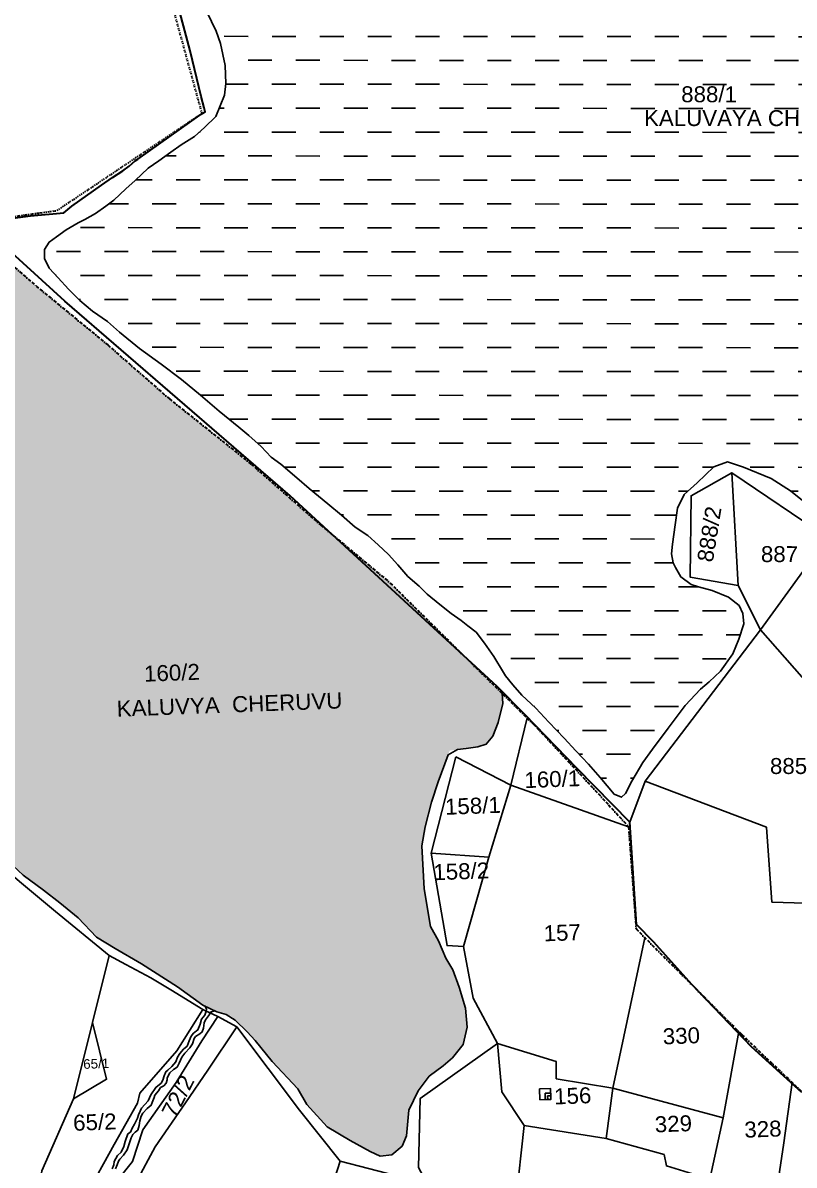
# Model space of a CAD drawing. Header units: inches. Extents: x 304037 to 460575, y 1453943 to 1639883.
# Drawn here: x 325684 to 326928, y 1600512 to 1602354 of the extents above; entities that cross this region are included whole.
import ezdxf

# ---------------------------------------------------------------- set-up
doc = ezdxf.new("R2010")
doc.units = ezdxf.units.IN
doc.header["$MEASUREMENT"] = 0
doc.linetypes.add('BORDER', pattern=[1.75, 0.5, -0.25, 0.5, -0.25, 0, -0.25])
for name, color, linetype in [('NALA', 4, 'Continuous'), ('SQUAREWELL', 5, 'Continuous'), ('SURVEY_BND', 7, 'Continuous'), ('SURVEY_NO', 7, 'Continuous'), ('TEXT', 7, 'Continuous'), ('VILLAGE_AREA', 1, 'Continuous'), ('WATER_BODY', 4, 'Continuous')]:
    doc.layers.add(name, color=color, linetype=linetype)
doc.layers.add('VILL_BOUNDARY', color=6, linetype='BORDER', lineweight=30)
doc.styles.get("Standard").update_dxf_attribs({"font": 'arial.ttf'})

# ---------------------------------------------------------------- blocks, each defined once
blk = doc.blocks.new('KALUVOYA')
at = {"layer": 'WATER_BODY', "linetype": 'ByBlock'}
h = blk.add_hatch(dxfattribs=at)
h.set_pattern_fill('DASH', color=256, scale=30, angle=180, style=0)
h.set_pattern_definition([(180, (-462.5325, -719.9124), (-3.75, -3.75), [3.75, -3.75])])
h.paths.add_polyline_path([(-241.58, -144.16), (-239.51, -141.56), (-236.38, -139.63), (-233.35, -137.62), (-230.38, -135.23), (-228.4, -134.37), (-225.93, -134.39), (-221.84, -135.25), (-219.21, -135.35), (-215.98, -135.4), (-213.13, -136.41), (-210.89, -137.97), (-207.44, -138.92), (-204.33, -139.42), (-201.58, -140.94), (-197.68, -142.47), (-195.75, -143.67), (-193.38, -146.65), (-191.9, -150.84), (-190.57, -155.18), (-189.9, -157.19), (-189.59, -160.76), (-189.59, -162.68), (-189.27, -165.06), (-189.11, -166.78), (-188.42, -167.62), (-186.16, -168.31), (-184.49, -168.09), (-180.47, -167.39), (-177.06, -167.19), (-173.25, -166.78), (-170.55, -165.44), (-169.32, -164.6), (-168.57, -160.87), (-167.25, -153.56), (-165.18, -145.99), (-160.82, -139.46), (-156.99, -131.7), (-155.3, -128.31), (-154.29, -123.98), (-155.36, -119.53), (-158.53, -117.86), (-164.3, -117.01), (-170.24, -116.45), (-177.51, -115.29), (-179.97, -113.82), (-188.23, -107.78), (-195.2, -102.33), (-200.84, -96.44), (-206.5, -91.53), (-211.65, -86.33), (-216.01, -83.49), (-221.68, -81.96), (-228.5, -80.64), (-232.76, -80.22), (-237.24, -80.24), (-240.92, -79.92), (-246.71, -78.32), (-251.45, -76.4), (-255.47, -75.4), (-259.14, -74.62), (-261.5, -74.4), (-266.91, -74.44), (-269.78, -73.2), (-272.92, -70.31), (-275.58, -68.58), (-279.45, -68.36), (-283.66, -69.67), (-288.02, -71.28), (-296.64, -74.98), (-302.4, -77.53), (-308.05, -79.88), (-312.16, -81.82), (-316.19, -82.97), (-321.73, -84.72), (-329.33, -87.08), (-334.05, -88.56), (-340.05, -90.08), (-346.08, -92.22), (-348.61, -93.36), (-351.48, -94.68), (-354.94, -96.7), (-357.38, -98.31), (-360.76, -100.35), (-363.88, -101.87), (-367.74, -103.91), (-369.3, -105.08), (-370.76, -107.1), (-371.39, -109.53), (-371.27, -111.27), (-370.42, -113.43), (-369.2, -115.59), (-368.23, -117.91), (-366.75, -120.97), (-366.06, -122.92), (-365.33, -126.37), (-365.21, -129.18), (-365.43, -131.02), (-366.82, -134.34), (-368.55, -136.09), (-370.13, -137.5), (-372.24, -138.77), (-373.82, -139.95), (-375.72, -141.28), (-377.4, -142.46), (-379.42, -144.4), (-380.89, -145.67), (-382.78, -147.47), (-384.02, -148.43), (-385.67, -149.57), (-387.31, -150.51), (-388.37, -151.01), (-390.26, -152.12), (-391.78, -153.21), (-392.89, -154.03), (-393.63, -155.22), (-393.65, -156.63), (-392.89, -158.11), (-391.49, -159.66), (-389.85, -161.44), (-388.11, -163.18), (-386.12, -164.89), (-383.76, -166.46), (-381.88, -168.14), (-378.73, -170.73), (-375.34, -173.15), (-372.16, -175.54), (-369.16, -178.01), (-366.22, -180.5), (-363.18, -183.02), (-361.62, -184.32), (-359.64, -186.05), (-358.07, -187.72), (-356.58, -188.83), (-354.08, -190.95), (-352.14, -192.65), (-349.2, -195.02), (-347.04, -196.79), (-344.93, -198.68), (-342.96, -199.99), (-341.29, -201.47), (-339.68, -202.97), (-338.24, -204.61), (-336.65, -206.42), (-334.9, -207.91), (-333.61, -209.21), (-331.67, -210.8), (-329.87, -212.21), (-328.32, -213.3), (-327.26, -214.16), (-325.95, -215.14), (-324.63, -216.84), (-323.19, -218.95), (-321.66, -221.47), (-321.37, -221.96), (-320.17, -223.39), (-318.76, -225), (-316.6, -227.03), (-314.53, -229.25), (-312.15, -231.75), (-310.31, -233.74), (-308.35, -235.8), (-306.51, -237.89), (-304.33, -240.5), (-303.18, -240.99), (-302.53, -240.42), (-301.55, -238.46), (-299.81, -235.55), (-298.32, -233.44), (-295.86, -230.17), (-293.17, -226.59), (-290.79, -224.04), (-289.43, -222.89), (-287.67, -221.23), (-285.72, -218.51), (-284.77, -216.22), (-284.01, -213.8), (-284.14, -212.17), (-284.71, -210.94), (-286.43, -209.64), (-288.97, -208.61), (-291.1, -208.02), (-292.25, -207.67), (-293.86, -206.47), (-294.72, -204.99), (-295.09, -204.27), (-295.32, -202.82), (-295.17, -201.34), (-294.75, -198.29), (-294.42, -195.71), (-293.34, -193.54), (-291.32, -191.69), (-288.72, -189.22), (-286.56, -188.42), (-284.05, -189.23), (-279.74, -191.04), (-276.72, -192.96), (-274.57, -194.69), (-272.8, -195.82), (-271.15, -195.82), (-269.68, -194.79), (-268.27, -192.51), (-266.64, -190.76), (-264.58, -189.38), (-261.22, -187.59), (-256.85, -187.45), (-255.34, -186.95), (-253.69, -185.47), (-252.17, -183.19), (-251.63, -180.65), (-251.43, -178.46), (-251.2, -175.7), (-250.69, -172.28), (-250.17, -169.27), (-248.92, -164.4), (-247.39, -159.05), (-245.25, -152.67), (-243.62, -147.93)])
at = {"layer": 'SURVEY_BND', "linetype": 'ByBlock'}
for points in [[(-146, -118.65), (-162.73, -144.38), (-167.54, -167.88), (-190.73, -170.03), (-192.27, -152.75), (-196.43, -144.2), (-214.79, -137.85), (-226.83, -135.59), (-239.78, -144.48), (-246.14, -160.46), (-251.22, -188.83), (-263.87, -190.17), (-268.09, -196.94), (-270.9, -200.25), (-285.92, -190.13), (-292.27, -193.73), (-292.4, -206.52), (-284.9, -207.8), (-285.92, -190.13)], [(-268.09, -196.94), (-262.43, -221.23), (-272.26, -225.14), (-281.41, -214.76), (-299.46, -238.46), (-301.85, -244.91)], [(-284.9, -207.8), (-281.41, -214.76), (-270.9, -200.25)], [(-299.46, -238.46), (-280.41, -245.68), (-279.56, -257.42), (-262.02, -257.95), (-267.13, -239.49), (-272.26, -225.14)]]:
    blk.add_lwpolyline(points, dxfattribs=at)
at = {"layer": 'VILL_BOUNDARY', "linetype": 'ByBlock'}
for points in [[(-274.84, -287.25), (-282.76, -280.11), (-292.11, -270.36), (-298.08, -263.71), (-300.77, -260.93), (-301.85, -244.91), (-310.1, -236.49), (-318.3, -228.02), (-322.67, -223.68), (-355.12, -193.8), (-390.45, -163.29), (-398.78, -155.73)], [(-404.21, -151.03), (-395.81, -149.91), (-391.16, -149.53), (-390.62, -149.43), (-389.35, -148.4), (-384.7, -145.09), (-383.01, -143.92), (-381.35, -142.86), (-380.4, -142.15), (-379.41, -141.32), (-379.01, -141.04), (-368.95, -133.86), (-368.49, -133.62), (-368.63, -132.97), (-369.08, -131.19), (-370.85, -124.04), (-373.1, -115.58)]]:
    blk.add_lwpolyline(points, dxfattribs=at)
at = {"layer": 'WATER_BODY', "linetype": 'ByBlock'}
blk.add_lwpolyline([(-368.23, -117.91), (-366.75, -120.97), (-366.06, -122.92), (-365.33, -126.37), (-365.21, -129.18), (-365.43, -131.02), (-366.82, -134.34), (-368.55, -136.09), (-370.13, -137.5), (-372.24, -138.77), (-373.82, -139.95), (-375.72, -141.28), (-377.4, -142.46), (-379.42, -144.4), (-380.89, -145.67), (-382.78, -147.47), (-384.02, -148.43), (-385.67, -149.57), (-387.31, -150.51), (-388.37, -151.01), (-390.26, -152.12), (-391.78, -153.21), (-392.89, -154.03), (-393.63, -155.22), (-393.65, -156.63), (-392.89, -158.11), (-391.49, -159.66), (-389.85, -161.44), (-388.11, -163.18), (-386.12, -164.89), (-383.76, -166.46), (-381.88, -168.14), (-378.73, -170.73), (-375.34, -173.15), (-372.16, -175.54), (-369.16, -178.01), (-366.22, -180.5), (-363.18, -183.02), (-361.62, -184.32), (-359.64, -186.05), (-358.07, -187.72), (-356.58, -188.83), (-354.08, -190.95), (-352.14, -192.65), (-349.2, -195.02), (-347.04, -196.79), (-344.93, -198.68), (-342.96, -199.99), (-341.29, -201.47), (-339.68, -202.97), (-338.24, -204.61), (-336.65, -206.42), (-334.9, -207.91), (-333.61, -209.21), (-331.67, -210.8), (-329.87, -212.21), (-328.32, -213.3), (-327.26, -214.16), (-325.95, -215.14), (-324.63, -216.84), (-323.19, -218.95), (-321.66, -221.47), (-321.37, -221.96), (-320.17, -223.39), (-318.76, -225), (-316.6, -227.03), (-314.53, -229.25), (-312.15, -231.75), (-310.31, -233.74), (-308.35, -235.8), (-306.51, -237.89), (-304.33, -240.5), (-303.18, -240.99), (-302.53, -240.42), (-301.55, -238.46), (-299.81, -235.55), (-298.32, -233.44), (-295.86, -230.17), (-293.17, -226.59), (-290.79, -224.04), (-289.43, -222.89), (-287.67, -221.23), (-285.72, -218.51), (-284.77, -216.22), (-284.01, -213.8), (-284.14, -212.17), (-284.71, -210.94), (-286.43, -209.64), (-288.97, -208.61), (-291.1, -208.02), (-292.25, -207.67), (-293.86, -206.47), (-294.72, -204.99), (-295.09, -204.27), (-295.32, -202.82), (-295.17, -201.34), (-294.75, -198.29), (-294.42, -195.71), (-293.34, -193.54), (-291.32, -191.69), (-288.72, -189.22), (-286.56, -188.42), (-284.05, -189.23), (-279.74, -191.04), (-276.72, -192.96), (-274.57, -194.69)], dxfattribs=at)
at = {"layer": 'SURVEY_NO', "linetype": 'ByBlock'}
for s, p in [('888/1', (-293.87, -132.06)), ('887', (-281.33, -204.13)), ('885', (-279.89, -237.34))]:
    blk.add_text(s, height=2.5, dxfattribs=at).set_placement(p)
blk.add_text('888/2', height=2.5, rotation=80.8994, dxfattribs=at).set_placement((-288.88, -204.27))
at = {"layer": 'TEXT', "linetype": 'ByBlock'}
blk.add_text('KALUVAYA CHERUVU', height=2.5, dxfattribs=at).set_placement((-299.69, -135.79))
blk = doc.blocks.new('KULLURU')
at = {"layer": 'VILL_BOUNDARY'}
blk.add_lwpolyline([(263.72, -439.02), (280.19, -411.79), (299.43, -401.33), (321.58, -396.1), (342.87, -393.01), (364.16, -387.11), (373.58, -382.05), (409.61, -370.24), (433.04, -360.85), (476.41, -352.14), (534.99, -353.49), (591.75, -353.19), (602.4, -317.21), (613.35, -279.45), (622.36, -246.71), (633.21, -208.36), (643.77, -172.15), (655.78, -136.81), (667.49, -103), (673.5, -85.92), (702.53, -73.45), (737.82, -69.96), (796.48, -33.92), (786.87, 7.34)], dxfattribs=at)
blk = doc.blocks.new('MADANAGARIAPALLE')
at = {"layer": 'WATER_BODY'}
h = blk.add_hatch(dxfattribs=at)
h.set_pattern_fill('DASH', color=256, scale=10, style=0)
h.set_pattern_definition([(0, (-592.0159, -564.5974), (1.25, 1.25), [1.25, -1.25])])
h.paths.add_polyline_path([(25.67, 38.6), (16.37, 47.38), (5.51, 57.02), (-5.98, 67.78), (-17.21, 62.33), (-21.19, 50.84), (-26, 36.58), (-30.3, 21.37), (-34.67, 6.53), (-38.78, -8.88), (-41.74, -20.52), (-43.12, -26.48), (-41.75, -26.73), (-39.22, -26.4), (-36.87, -25.51), (-31.1, -23.64), (-25.25, -21.67), (-22.56, -20.52), (-19.92, -20.06), (-15.37, -20.35), (-13.08, -21.21), (-10.17, -22.7), (-8.84, -23.74), (-7.92, -25.84), (-8, -28.22), (-8.25, -31.01), (-5.96, -30.23), (-3.85, -31.3), (-2.23, -32.73), (0.07, -35.02), (3.15, -37.48), (5.62, -39.56), (8.41, -42.01), (11.16, -45.13), (13.98, -47.01), (18.05, -49.55), (23.51, -53.35), (27.39, -56.37), (29.54, -57.5), (31.69, -58.22), (34.8, -61.49), (37.87, -65.61), (41.76, -70.01), (43.07, -72.51), (46.09, -76.12), (49.64, -78.42), (52.66, -80.24), (54.22, -81.01), (56.07, -80.9), (57.74, -79.58), (58.47, -78.02), (58.98, -73.99), (60.54, -71.04), (62.32, -68.82), (64.57, -67.26), (66.09, -66.1), (67.85, -64.04), (68.55, -61.35), (68.44, -58.37), (67.58, -55.05), (66.65, -52.34), (65.64, -50.44), (64.57, -47.71), (63.44, -45.39), (62.66, -39.49), (62.55, -32.75), (63.19, -29.82), (64.28, -25.97), (65.46, -22.86), (67.44, -18.02), (70.04, -17.78), (71.87, -17.59), (73.21, -17.21), (74.29, -16), (75.21, -13.89), (76.01, -10.97), (75.96, -9.36), (70.75, -3.85), (59.14, 8.52), (48.6, 17.98), (38.07, 27.92)])
h.paths.add_polyline_path([(15.01, -11.49), (54.22, -11.49), (54.22, -7.65), (15.01, -7.65)], flags=24)
h.paths.add_polyline_path([(19.46, -6.19), (29.17, -6.19), (29.17, -2.27), (19.46, -2.27)], flags=24)
at = {"layer": 'NALA'}
for points in [[(12.26, -81.44), (12.56, -80.82), (12.63, -80.32), (13.14, -79.42), (13.77, -78.87), (14.18, -78.02), (14.44, -77.23), (14.92, -76.08), (15.31, -75.82), (15.64, -75.2), (15.99, -74.59), (16.53, -73.67), (16.7, -73.16), (16.97, -72.57), (17.17, -72.15), (18.25, -71), (18.72, -70.11), (19.55, -68.98), (20.41, -68.33), (20.7, -67.86), (20.93, -67.19), (21.18, -66.58), (21.52, -66.33), (22.18, -65.8), (22.84, -65.08), (23.09, -64.38), (23.49, -63.81), (24.11, -63.16), (24.67, -62.68), (25.04, -61.88), (25.36, -61.15), (25.78, -60.71), (26.47, -60.24), (26.86, -59.36), (27.08, -58.59), (27.65, -57.98), (27.87, -57.37), (27.94, -57), (27.66, -56.51)], [(12.75, -81.49), (13.06, -80.86), (13.27, -80.29), (13.51, -80), (14.1, -79.37), (14.71, -78.54), (15.04, -77.62), (15.42, -76.7), (15.67, -76.21), (16.07, -75.86), (16.49, -75.53), (16.7, -74.81), (16.85, -74.12), (17.08, -73.38), (17.38, -72.93), (18.07, -72.23), (18.7, -71.74), (18.88, -71.32), (19.21, -70.53), (19.36, -70.18), (19.97, -69.5), (20.29, -69.02), (20.8, -68.79), (21.18, -68.38), (21.35, -67.87), (21.39, -67.53), (21.81, -66.77), (22.42, -66.27), (22.99, -65.93), (23.33, -65.31), (23.8, -64.4), (24.29, -63.79), (25.09, -62.96), (25.52, -62.35), (25.84, -61.56), (26.06, -61.25), (26.76, -60.86), (27.12, -60.57), (27.37, -60.01), (27.5, -59.14), (27.69, -58.71), (28.37, -57.89), (28.49, -57.54), (29.25, -57.35)]]:
    blk.add_lwpolyline(points, dxfattribs=at)
at = {"layer": 'SQUAREWELL'}
for points in [[(79.52, -71.44), (81.25, -71.44), (81.25, -73.14), (79.52, -73.14)], [(80.36, -72.16), (81.25, -72.16), (81.25, -73.14), (80.36, -73.14)], [(80.75, -72.57), (81.25, -72.57), (81.25, -73.14), (80.75, -73.14)]]:
    blk.add_lwpolyline(points, close=True, dxfattribs=at)
at = {"layer": 'SURVEY_BND'}
for points in [[(68.36, -19.01), (76.81, -23.77), (79.74, -13.36)], [(68.36, -19.01), (63.98, -33.95), (72.93, -34.89)], [(73.21, -64.08), (69.66, -56.86), (68.46, -48.72), (72.93, -34.89), (76.81, -23.77), (94.97, -30.97)], [(-6.48, -102.37), (-1.76, -98.64), (0.35, -86.47), (1.24, -81.37), (6.6, -70.27), (10.05, -58.46), (13.02, -48.09), (4.88, -40.89), (-0.58, -36), (-5.59, -31.31), (-8.4, -40.43), (-9.56, -43.83), (-14.25, -52.59), (-17.77, -66.21), (-18.8, -70.56), (-16.95, -71.24), (-16.69, -71.33), (-15.77, -78.01), (-13.73, -78.75), (-18.13, -88.55), (-19.17, -90.57)], [(68.46, -48.72), (65.91, -48.49), (63.98, -33.95)], [(-1.76, -98.64), (7.08, -86.58), (7.97, -85.51), (12.73, -77.67), (16.57, -71.33), (17, -69.76), (23.04, -63.39), (27.33, -57.06), (22.48, -53.82), (19.42, -51.82), (15.57, -49.56), (13.02, -48.09)], [(90.98, -71.73), (96.86, -48.41)], [(9.93, -86.92), (15.49, -80.4), (17.26, -75.55), (22.75, -68.31), (27.03, -61.98), (29.65, -58.27), (27.33, -57.06)], [(6.6, -70.27), (11.91, -67.4), (10.05, -58.46)], [(29.65, -58.27), (32.54, -59.99), (27.76, -66.56), (24.1, -71.56), (19.12, -78.28), (15.91, -83.68), (12.81, -88.55)], [(41.12, -98.65), (43.79, -92.98), (47.96, -81.6), (41.89, -73.38), (32.54, -59.99)], [(61.15, -85.09), (60.13, -83.04), (60.81, -72.24), (73.21, -64.08), (73.62, -71.69), (76.89, -77.09), (75.19, -88.91), (77.76, -96.28), (86.09, -97.76), (86.37, -98.72), (85.31, -108.75), (84.88, -112.15), (83.66, -114.38), (79.35, -110.98), (71.26, -105.21)], [(73.21, -64.08), (82.3, -67.27), (82.2, -69.94), (90.98, -71.73), (89.66, -79.6), (76.89, -77.09)], [(90.98, -71.73), (108.07, -77.02), (111, -63.64)], [(105.63, -86.56), (115.57, -90.97), (117.42, -81.27), (119.03, -71.89)], [(108.07, -77.02), (105.63, -86.56), (98.91, -84.21), (98.62, -82.43), (89.66, -79.6)], [(65.64, -101.7), (71.26, -105.21), (66.97, -98.21), (65.54, -92.65), (61.12, -85.52), (47.96, -81.6)]]:
    blk.add_lwpolyline(points, dxfattribs=at)
at = {"layer": 'VILL_BOUNDARY'}
blk.add_lwpolyline([(-5.98, 67.78), (5.51, 57.02), (16.37, 47.38), (25.67, 38.6), (38.07, 27.92), (48.6, 17.98), (59.14, 8.52), (70.75, -3.85), (80.72, -14.39), (91.95, -27.4), (94.97, -30.97), (95.55, -46.99), (111.47, -64.14), (126.82, -79.88)], dxfattribs=at)
blk.add_lwpolyline([(-5.98, 67.78), (5.51, 57.02), (16.37, 47.38), (25.67, 38.6), (38.07, 27.92), (48.6, 17.98), (59.14, 8.52), (70.75, -3.85), (80.72, -14.39), (91.95, -27.4), (94.97, -30.97), (95.55, -46.99), (111.47, -64.14), (126.82, -79.88)], dxfattribs=at)
at = {"layer": 'WATER_BODY'}
blk.add_lwpolyline([(-2.23, -32.73), (0.07, -35.02), (3.15, -37.48), (5.62, -39.56), (8.41, -42.01), (11.16, -45.13), (13.98, -47.01), (18.05, -49.55), (23.51, -53.35), (27.39, -56.37), (29.54, -57.5), (30.99, -57.98), (32.34, -58.91), (34.17, -60.83), (35.35, -62.23), (37.87, -65.61), (41.76, -70.01), (43.07, -72.51), (46.09, -76.12), (49.64, -78.42), (52.66, -80.24), (54.22, -81.01), (56.07, -80.9), (57.74, -79.58), (58.47, -78.02), (58.98, -73.99), (60.54, -71.04), (62.32, -68.82), (64.57, -67.26), (66.09, -66.1), (67.85, -64.04), (68.55, -61.35), (68.44, -58.37), (67.58, -55.05), (66.65, -52.34), (65.64, -50.44), (64.57, -47.71), (63.44, -45.39), (62.66, -39.49), (62.55, -32.75), (63.19, -29.82), (64.28, -25.97), (65.46, -22.86), (67.18, -18.66), (68.65, -17.91), (70.04, -17.78), (71.87, -17.59), (73.21, -17.21), (74.29, -16), (75.21, -13.89), (76.01, -10.97), (75.96, -9.36)], dxfattribs=at)
at = {"layer": 'SURVEY_NO'}
for s, height, p in [('160/2', 2.5, (20.11, -5.48)), ('KALUVYA  CHERUVU', 2.5, (15.64, -10.79)), ('160/1', 2.5, (78.95, -24.33)), ('158/1', 2.5, (66.38, -28.04)), ('158/2', 2.5, (64.18, -38.21)), ('157', 2.5, (81.07, -48.4)), ('65/1', 1.5, (8.33, -65.66)), ('330', 2.5, (99.09, -65.21)), ('156', 2.5, (81.76, -73.96)), ('65/2', 2.5, (6.41, -75.29)), ('329', 2.5, (97.33, -78.92)), ('328', 2.5, (111.3, -80.27))]:
    blk.add_text(s, height=height, dxfattribs=at).set_placement(p)
blk.add_text('72/2', height=2.5, rotation=60.6147, dxfattribs=at).set_placement((22.38, -74.05))

msp = doc.modelspace()

# ---------------------------------------------------------------- block references
at = {"xscale": 4.08566660901875, "yscale": 4.085666608953034, "zscale": 4.085666609008822, "rotation": 2.230494101978846}
msp.add_blockref('KULLURU', (322715.7, 1602219.6), dxfattribs=at)
at = {"layer": 'SURVEY_NO', "linetype": 'ByBlock', "xscale": 10.28897121464032, "yscale": 10.28897121457703, "zscale": 10.28897121467575, "rotation": 359.9644961035237}
msp.add_blockref('KALUVOYA', (329769.8, 1603582.8), dxfattribs=at)
at = {"layer": 'VILLAGE_AREA', "xscale": 10.30774339438015, "yscale": 10.30774339435447, "zscale": 10.30774339435233, "rotation": 2.131579333032909}
msp.add_blockref('MADANAGARIAPALLE', (325670.4, 1601340.1), dxfattribs=at)

doc.saveas('drawing.dxf')
